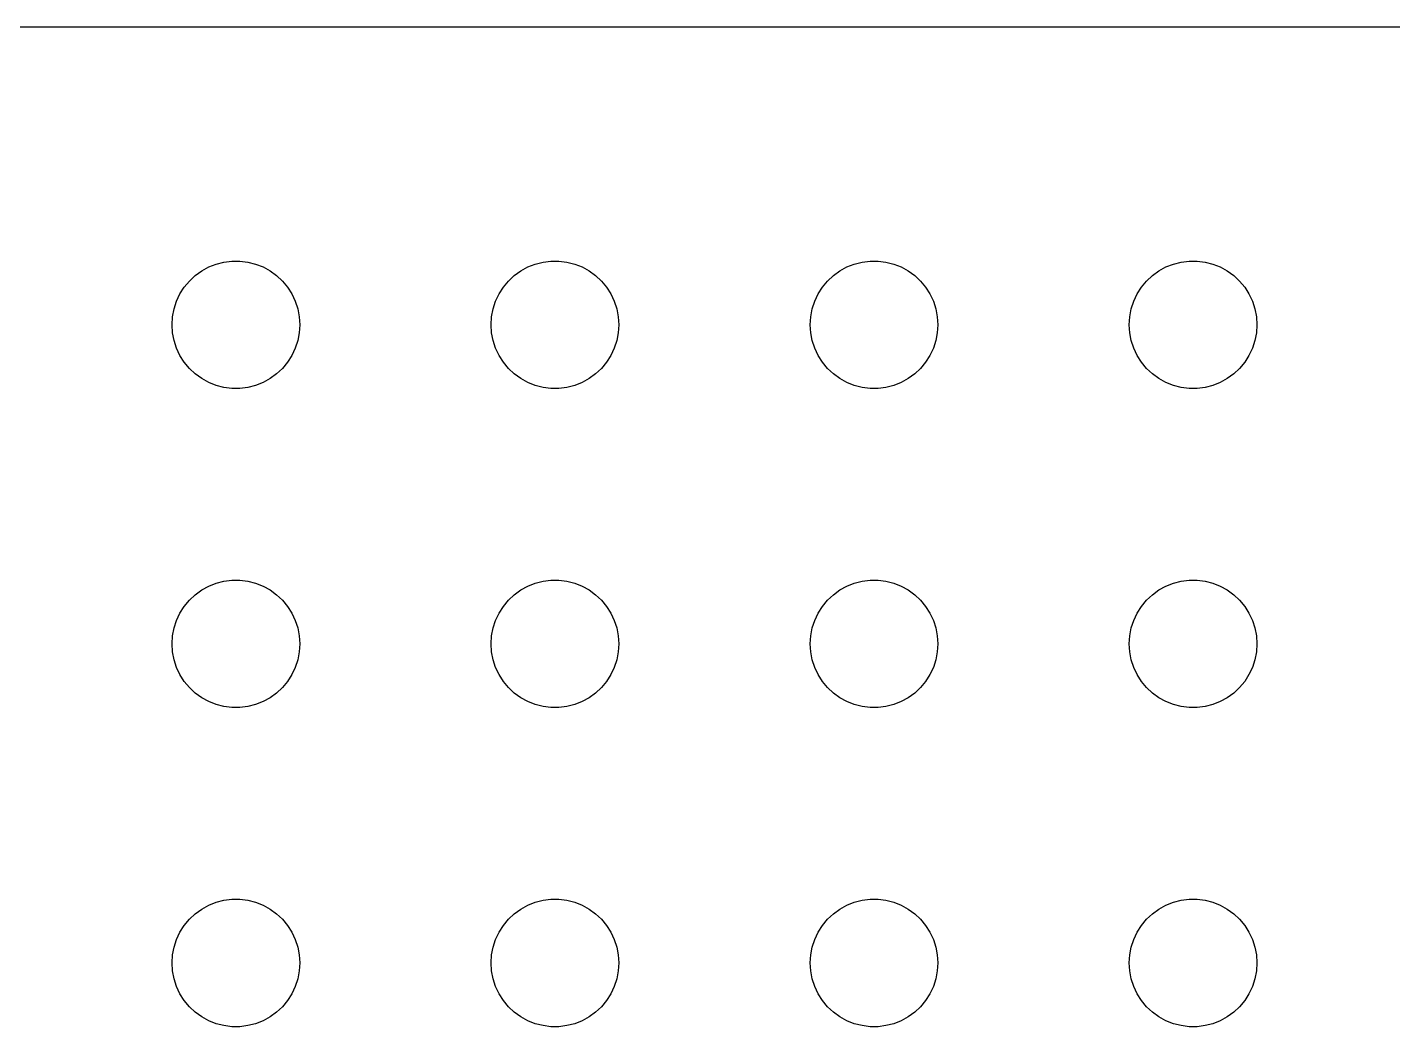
# Model space of a CAD drawing. Header units: metres. Extents: x -134 to 134, y 518 to 1078.
# Drawn here: x -102.4 to -70.31, y 712.5 to 735.99 of the extents above; entities that cross this region are included whole.
import ezdxf

# ---------------------------------------------------------------- set-up
doc = ezdxf.new("R2010")
doc.units = ezdxf.units.M

msp = doc.modelspace()

# ---------------------------------------------------------------- linework, layer by layer
for p, q in [((129.814, 735.99), (-129.814, 735.99)), ((-98.4561, 730.156), (-98.3037, 730.266)), ((-98.3037, 730.266), (-98.1387, 730.357)), ((-98.1387, 730.357), (-97.9635, 730.427)), ((-97.9635, 730.427), (-97.7811, 730.473)), ((-97.7811, 730.473), (-97.5942, 730.497)), ((-97.5942, 730.497), (-97.4058, 730.497)), ((-97.4058, 730.497), (-97.2189, 730.473)), ((-97.2189, 730.473), (-97.0365, 730.427)), ((-97.0365, 730.427), (-96.8613, 730.357)), ((-96.8613, 730.357), (-96.6963, 730.266)), ((-96.6963, 730.266), (-96.5439, 730.156)), ((-90.9561, 730.156), (-90.8037, 730.266)), ((-90.8037, 730.266), (-90.6387, 730.357)), ((-90.6387, 730.357), (-90.4635, 730.427)), ((-90.4635, 730.427), (-90.2811, 730.473)), ((-90.2811, 730.473), (-90.0942, 730.497)), ((-90.0942, 730.497), (-89.9058, 730.497)), ((-89.9058, 730.497), (-89.7189, 730.473)), ((-89.7189, 730.473), (-89.5365, 730.427)), ((-89.5365, 730.427), (-89.3613, 730.357)), ((-89.3613, 730.357), (-89.1963, 730.266)), ((-89.1963, 730.266), (-89.0439, 730.156)), ((-83.4561, 730.156), (-83.3037, 730.266)), ((-83.3037, 730.266), (-83.1387, 730.357)), ((-83.1387, 730.357), (-82.9635, 730.427)), ((-82.9635, 730.427), (-82.7811, 730.473)), ((-82.7811, 730.473), (-82.5942, 730.497)), ((-82.5942, 730.497), (-82.4058, 730.497)), ((-82.4058, 730.497), (-82.2189, 730.473)), ((-82.2189, 730.473), (-82.0365, 730.427)), ((-82.0365, 730.427), (-81.8613, 730.357)), ((-81.8613, 730.357), (-81.6963, 730.266)), ((-81.6963, 730.266), (-81.5439, 730.156)), ((-75.9561, 730.156), (-75.8037, 730.266)), ((-75.8037, 730.266), (-75.6387, 730.357)), ((-75.6387, 730.357), (-75.4635, 730.427)), ((-75.4635, 730.427), (-75.2811, 730.473)), ((-75.2811, 730.473), (-75.0942, 730.497)), ((-75.0942, 730.497), (-74.9058, 730.497)), ((-74.9058, 730.497), (-74.7189, 730.473)), ((-74.7189, 730.473), (-74.5365, 730.427)), ((-74.5365, 730.427), (-74.3613, 730.357)), ((-74.3613, 730.357), (-74.1963, 730.266)), ((-74.1963, 730.266), (-74.0439, 730.156)), ((-98.8145, 729.723), (-98.7135, 729.882)), ((-98.7135, 729.882), (-98.5934, 730.027)), ((-98.5934, 730.027), (-98.4561, 730.156)), ((-96.5439, 730.156), (-96.4065, 730.027)), ((-96.4065, 730.027), (-96.2865, 729.882)), ((-96.2865, 729.882), (-96.1855, 729.723)), ((-91.3145, 729.723), (-91.2135, 729.882)), ((-91.2135, 729.882), (-91.0934, 730.027)), ((-91.0934, 730.027), (-90.9561, 730.156)), ((-89.0439, 730.156), (-88.9065, 730.027)), ((-88.9065, 730.027), (-88.7865, 729.882)), ((-88.7865, 729.882), (-88.6855, 729.723)), ((-83.8145, 729.723), (-83.7135, 729.882)), ((-83.7135, 729.882), (-83.5934, 730.027)), ((-83.5934, 730.027), (-83.4561, 730.156)), ((-81.5439, 730.156), (-81.4065, 730.027)), ((-81.4065, 730.027), (-81.2865, 729.882)), ((-81.2865, 729.882), (-81.1855, 729.723)), ((-76.3145, 729.723), (-76.2135, 729.882)), ((-76.2135, 729.882), (-76.0934, 730.027)), ((-76.0934, 730.027), (-75.9561, 730.156)), ((-74.0439, 730.156), (-73.9065, 730.027)), ((-73.9065, 730.027), (-73.7865, 729.882)), ((-73.7865, 729.882), (-73.6855, 729.723)), ((-98.9529, 729.373), (-98.8947, 729.552)), ((-98.8947, 729.552), (-98.8145, 729.723)), ((-96.1855, 729.723), (-96.1053, 729.552)), ((-96.1053, 729.552), (-96.0471, 729.373)), ((-91.4529, 729.373), (-91.3947, 729.552)), ((-91.3947, 729.552), (-91.3145, 729.723)), ((-88.6855, 729.723), (-88.6053, 729.552)), ((-88.6053, 729.552), (-88.5471, 729.373)), ((-83.9529, 729.373), (-83.8947, 729.552)), ((-83.8947, 729.552), (-83.8145, 729.723)), ((-81.1855, 729.723), (-81.1053, 729.552)), ((-81.1053, 729.552), (-81.0471, 729.373)), ((-76.4529, 729.373), (-76.3947, 729.552)), ((-76.3947, 729.552), (-76.3145, 729.723)), ((-73.6855, 729.723), (-73.6053, 729.552)), ((-73.6053, 729.552), (-73.5471, 729.373)), ((-98.9882, 729.188), (-98.9529, 729.373)), ((-96.0471, 729.373), (-96.0118, 729.188)), ((-91.4882, 729.188), (-91.4529, 729.373)), ((-88.5471, 729.373), (-88.5118, 729.188)), ((-83.9882, 729.188), (-83.9529, 729.373)), ((-81.0471, 729.373), (-81.0118, 729.188)), ((-76.4882, 729.188), (-76.4529, 729.373)), ((-73.5471, 729.373), (-73.5118, 729.188)), ((-99, 729), (-98.9882, 729.188)), ((-98.9882, 728.812), (-99, 729)), ((-96.0118, 729.188), (-96, 729)), ((-96, 729), (-96.0118, 728.812)), ((-91.5, 729), (-91.4882, 729.188)), ((-91.4882, 728.812), (-91.5, 729)), ((-88.5118, 729.188), (-88.5, 729)), ((-88.5, 729), (-88.5118, 728.812)), ((-84, 729), (-83.9882, 729.188)), ((-83.9882, 728.812), (-84, 729)), ((-81.0118, 729.188), (-81, 729)), ((-81, 729), (-81.0118, 728.812)), ((-76.5, 729), (-76.4882, 729.188)), ((-76.4882, 728.812), (-76.5, 729)), ((-73.5118, 729.188), (-73.5, 729)), ((-73.5, 729), (-73.5118, 728.812)), ((-98.9529, 728.627), (-98.9882, 728.812)), ((-98.8947, 728.448), (-98.9529, 728.627)), ((-96.0471, 728.627), (-96.1053, 728.448)), ((-96.0118, 728.812), (-96.0471, 728.627)), ((-91.4529, 728.627), (-91.4882, 728.812)), ((-91.3947, 728.448), (-91.4529, 728.627)), ((-88.5471, 728.627), (-88.6053, 728.448)), ((-88.5118, 728.812), (-88.5471, 728.627)), ((-83.9529, 728.627), (-83.9882, 728.812)), ((-83.8947, 728.448), (-83.9529, 728.627)), ((-81.0471, 728.627), (-81.1053, 728.448)), ((-81.0118, 728.812), (-81.0471, 728.627)), ((-76.4529, 728.627), (-76.4882, 728.812)), ((-76.3947, 728.448), (-76.4529, 728.627)), ((-73.5471, 728.627), (-73.6053, 728.448)), ((-73.5118, 728.812), (-73.5471, 728.627)), ((-98.8145, 728.277), (-98.8947, 728.448)), ((-98.7135, 728.118), (-98.8145, 728.277)), ((-96.1855, 728.277), (-96.2865, 728.118)), ((-96.1053, 728.448), (-96.1855, 728.277)), ((-91.3145, 728.277), (-91.3947, 728.448)), ((-91.2135, 728.118), (-91.3145, 728.277)), ((-88.6855, 728.277), (-88.7865, 728.118)), ((-88.6053, 728.448), (-88.6855, 728.277)), ((-83.8145, 728.277), (-83.8947, 728.448)), ((-83.7135, 728.118), (-83.8145, 728.277)), ((-81.1855, 728.277), (-81.2865, 728.118)), ((-81.1053, 728.448), (-81.1855, 728.277)), ((-76.3145, 728.277), (-76.3947, 728.448)), ((-76.2135, 728.118), (-76.3145, 728.277)), ((-73.6855, 728.277), (-73.7865, 728.118)), ((-73.6053, 728.448), (-73.6855, 728.277)), ((-98.5934, 727.973), (-98.7135, 728.118)), ((-98.4561, 727.844), (-98.5934, 727.973)), ((-96.4065, 727.973), (-96.5439, 727.844)), ((-96.2865, 728.118), (-96.4065, 727.973)), ((-91.0934, 727.973), (-91.2135, 728.118)), ((-90.9561, 727.844), (-91.0934, 727.973)), ((-88.9065, 727.973), (-89.0439, 727.844)), ((-88.7865, 728.118), (-88.9065, 727.973)), ((-83.5934, 727.973), (-83.7135, 728.118)), ((-83.4561, 727.844), (-83.5934, 727.973)), ((-81.4065, 727.973), (-81.5439, 727.844)), ((-81.2865, 728.118), (-81.4065, 727.973)), ((-76.0934, 727.973), (-76.2135, 728.118)), ((-75.9561, 727.844), (-76.0934, 727.973)), ((-73.9065, 727.973), (-74.0439, 727.844)), ((-73.7865, 728.118), (-73.9065, 727.973)), ((-98.3037, 727.734), (-98.4561, 727.844)), ((-98.1387, 727.643), (-98.3037, 727.734)), ((-97.9635, 727.573), (-98.1387, 727.643)), ((-96.8613, 727.643), (-97.0365, 727.573)), ((-96.6963, 727.734), (-96.8613, 727.643)), ((-96.5439, 727.844), (-96.6963, 727.734)), ((-90.8037, 727.734), (-90.9561, 727.844)), ((-90.6387, 727.643), (-90.8037, 727.734)), ((-90.4635, 727.573), (-90.6387, 727.643)), ((-89.3613, 727.643), (-89.5365, 727.573)), ((-89.1963, 727.734), (-89.3613, 727.643)), ((-89.0439, 727.844), (-89.1963, 727.734)), ((-83.3037, 727.734), (-83.4561, 727.844)), ((-83.1387, 727.643), (-83.3037, 727.734)), ((-82.9635, 727.573), (-83.1387, 727.643)), ((-81.8613, 727.643), (-82.0365, 727.573)), ((-81.6963, 727.734), (-81.8613, 727.643)), ((-81.5439, 727.844), (-81.6963, 727.734)), ((-75.8037, 727.734), (-75.9561, 727.844)), ((-75.6387, 727.643), (-75.8037, 727.734)), ((-75.4635, 727.573), (-75.6387, 727.643)), ((-74.3613, 727.643), (-74.5365, 727.573)), ((-74.1963, 727.734), (-74.3613, 727.643)), ((-74.0439, 727.844), (-74.1963, 727.734)), ((-97.7811, 727.527), (-97.9635, 727.573)), ((-97.5942, 727.503), (-97.7811, 727.527)), ((-97.4058, 727.503), (-97.5942, 727.503)), ((-97.2189, 727.527), (-97.4058, 727.503)), ((-97.0365, 727.573), (-97.2189, 727.527)), ((-90.2811, 727.527), (-90.4635, 727.573)), ((-90.0942, 727.503), (-90.2811, 727.527)), ((-89.9058, 727.503), (-90.0942, 727.503)), ((-89.7189, 727.527), (-89.9058, 727.503)), ((-89.5365, 727.573), (-89.7189, 727.527)), ((-82.7811, 727.527), (-82.9635, 727.573)), ((-82.5942, 727.503), (-82.7811, 727.527)), ((-82.4058, 727.503), (-82.5942, 727.503)), ((-82.2189, 727.527), (-82.4058, 727.503)), ((-82.0365, 727.573), (-82.2189, 727.527)), ((-75.2811, 727.527), (-75.4635, 727.573)), ((-75.0942, 727.503), (-75.2811, 727.527)), ((-74.9058, 727.503), (-75.0942, 727.503)), ((-74.7189, 727.527), (-74.9058, 727.503)), ((-74.5365, 727.573), (-74.7189, 727.527)), ((-98.3037, 722.766), (-98.1387, 722.857)), ((-98.1387, 722.857), (-97.9635, 722.927)), ((-97.9635, 722.927), (-97.7811, 722.973)), ((-97.7811, 722.973), (-97.5942, 722.997)), ((-97.5942, 722.997), (-97.4058, 722.997)), ((-97.4058, 722.997), (-97.2189, 722.973)), ((-97.2189, 722.973), (-97.0365, 722.927)), ((-97.0365, 722.927), (-96.8613, 722.857)), ((-96.8613, 722.857), (-96.6963, 722.766)), ((-90.8037, 722.766), (-90.6387, 722.857)), ((-90.6387, 722.857), (-90.4635, 722.927)), ((-90.4635, 722.927), (-90.2811, 722.973)), ((-90.2811, 722.973), (-90.0942, 722.997)), ((-90.0942, 722.997), (-89.9058, 722.997)), ((-89.9058, 722.997), (-89.7189, 722.973)), ((-89.7189, 722.973), (-89.5365, 722.927)), ((-89.5365, 722.927), (-89.3613, 722.857)), ((-89.3613, 722.857), (-89.1963, 722.766)), ((-83.3037, 722.766), (-83.1387, 722.857)), ((-83.1387, 722.857), (-82.9635, 722.927)), ((-82.9635, 722.927), (-82.7811, 722.973)), ((-82.7811, 722.973), (-82.5942, 722.997)), ((-82.5942, 722.997), (-82.4058, 722.997)), ((-82.4058, 722.997), (-82.2189, 722.973)), ((-82.2189, 722.973), (-82.0365, 722.927)), ((-82.0365, 722.927), (-81.8613, 722.857)), ((-81.8613, 722.857), (-81.6963, 722.766)), ((-75.8037, 722.766), (-75.6387, 722.857)), ((-75.6387, 722.857), (-75.4635, 722.927)), ((-75.4635, 722.927), (-75.2811, 722.973)), ((-75.2811, 722.973), (-75.0942, 722.997)), ((-75.0942, 722.997), (-74.9058, 722.997)), ((-74.9058, 722.997), (-74.7189, 722.973)), ((-74.7189, 722.973), (-74.5365, 722.927)), ((-74.5365, 722.927), (-74.3613, 722.857)), ((-74.3613, 722.857), (-74.1963, 722.766)), ((-98.7135, 722.382), (-98.5934, 722.527)), ((-98.5934, 722.527), (-98.4561, 722.656)), ((-98.4561, 722.656), (-98.3037, 722.766)), ((-96.6963, 722.766), (-96.5439, 722.656)), ((-96.5439, 722.656), (-96.4065, 722.527)), ((-96.4065, 722.527), (-96.2865, 722.382)), ((-91.2135, 722.382), (-91.0934, 722.527)), ((-91.0934, 722.527), (-90.9561, 722.656)), ((-90.9561, 722.656), (-90.8037, 722.766)), ((-89.1963, 722.766), (-89.0439, 722.656)), ((-89.0439, 722.656), (-88.9065, 722.527)), ((-88.9065, 722.527), (-88.7865, 722.382)), ((-83.7135, 722.382), (-83.5934, 722.527)), ((-83.5934, 722.527), (-83.4561, 722.656)), ((-83.4561, 722.656), (-83.3037, 722.766)), ((-81.6963, 722.766), (-81.5439, 722.656)), ((-81.5439, 722.656), (-81.4065, 722.527)), ((-81.4065, 722.527), (-81.2865, 722.382)), ((-76.2135, 722.382), (-76.0934, 722.527)), ((-76.0934, 722.527), (-75.9561, 722.656)), ((-75.9561, 722.656), (-75.8037, 722.766)), ((-74.1963, 722.766), (-74.0439, 722.656)), ((-74.0439, 722.656), (-73.9065, 722.527)), ((-73.9065, 722.527), (-73.7865, 722.382)), ((-98.8947, 722.052), (-98.8145, 722.223)), ((-98.8145, 722.223), (-98.7135, 722.382)), ((-96.2865, 722.382), (-96.1855, 722.223)), ((-96.1855, 722.223), (-96.1053, 722.052)), ((-91.3947, 722.052), (-91.3145, 722.223)), ((-91.3145, 722.223), (-91.2135, 722.382)), ((-88.7865, 722.382), (-88.6855, 722.223)), ((-88.6855, 722.223), (-88.6053, 722.052)), ((-83.8947, 722.052), (-83.8145, 722.223)), ((-83.8145, 722.223), (-83.7135, 722.382)), ((-81.2865, 722.382), (-81.1855, 722.223)), ((-81.1855, 722.223), (-81.1053, 722.052)), ((-76.3947, 722.052), (-76.3145, 722.223)), ((-76.3145, 722.223), (-76.2135, 722.382)), ((-73.7865, 722.382), (-73.6855, 722.223)), ((-73.6855, 722.223), (-73.6053, 722.052)), ((-98.9882, 721.688), (-98.9529, 721.873)), ((-98.9529, 721.873), (-98.8947, 722.052)), ((-96.1053, 722.052), (-96.0471, 721.873)), ((-96.0471, 721.873), (-96.0118, 721.688)), ((-91.4882, 721.688), (-91.4529, 721.873)), ((-91.4529, 721.873), (-91.3947, 722.052)), ((-88.6053, 722.052), (-88.5471, 721.873)), ((-88.5471, 721.873), (-88.5118, 721.688)), ((-83.9882, 721.688), (-83.9529, 721.873)), ((-83.9529, 721.873), (-83.8947, 722.052)), ((-81.1053, 722.052), (-81.0471, 721.873)), ((-81.0471, 721.873), (-81.0118, 721.688)), ((-76.4882, 721.688), (-76.4529, 721.873)), ((-76.4529, 721.873), (-76.3947, 722.052)), ((-73.6053, 722.052), (-73.5471, 721.873)), ((-73.5471, 721.873), (-73.5118, 721.688)), ((-99, 721.5), (-98.9882, 721.688)), ((-96.0118, 721.688), (-96, 721.5)), ((-91.5, 721.5), (-91.4882, 721.688)), ((-88.5118, 721.688), (-88.5, 721.5)), ((-84, 721.5), (-83.9882, 721.688)), ((-81.0118, 721.688), (-81, 721.5)), ((-76.5, 721.5), (-76.4882, 721.688)), ((-73.5118, 721.688), (-73.5, 721.5)), ((-98.9882, 721.312), (-99, 721.5)), ((-98.9529, 721.127), (-98.9882, 721.312)), ((-96.0118, 721.312), (-96.0471, 721.127)), ((-96, 721.5), (-96.0118, 721.312)), ((-91.4882, 721.312), (-91.5, 721.5)), ((-91.4529, 721.127), (-91.4882, 721.312)), ((-88.5118, 721.312), (-88.5471, 721.127)), ((-88.5, 721.5), (-88.5118, 721.312)), ((-83.9882, 721.312), (-84, 721.5)), ((-83.9529, 721.127), (-83.9882, 721.312)), ((-81.0118, 721.312), (-81.0471, 721.127)), ((-81, 721.5), (-81.0118, 721.312)), ((-76.4882, 721.312), (-76.5, 721.5)), ((-76.4529, 721.127), (-76.4882, 721.312)), ((-73.5118, 721.312), (-73.5471, 721.127)), ((-73.5, 721.5), (-73.5118, 721.312)), ((-98.8947, 720.948), (-98.9529, 721.127)), ((-98.8145, 720.777), (-98.8947, 720.948)), ((-96.1053, 720.948), (-96.1855, 720.777)), ((-96.0471, 721.127), (-96.1053, 720.948)), ((-91.3947, 720.948), (-91.4529, 721.127)), ((-91.3145, 720.777), (-91.3947, 720.948)), ((-88.6053, 720.948), (-88.6855, 720.777)), ((-88.5471, 721.127), (-88.6053, 720.948)), ((-83.8947, 720.948), (-83.9529, 721.127)), ((-83.8145, 720.777), (-83.8947, 720.948)), ((-81.1053, 720.948), (-81.1855, 720.777)), ((-81.0471, 721.127), (-81.1053, 720.948)), ((-76.3947, 720.948), (-76.4529, 721.127)), ((-76.3145, 720.777), (-76.3947, 720.948)), ((-73.6053, 720.948), (-73.6855, 720.777)), ((-73.5471, 721.127), (-73.6053, 720.948)), ((-98.7135, 720.618), (-98.8145, 720.777)), ((-98.5934, 720.473), (-98.7135, 720.618)), ((-96.2865, 720.618), (-96.4065, 720.473)), ((-96.1855, 720.777), (-96.2865, 720.618)), ((-91.2135, 720.618), (-91.3145, 720.777)), ((-91.0934, 720.473), (-91.2135, 720.618)), ((-88.7865, 720.618), (-88.9065, 720.473)), ((-88.6855, 720.777), (-88.7865, 720.618)), ((-83.7135, 720.618), (-83.8145, 720.777)), ((-83.5934, 720.473), (-83.7135, 720.618)), ((-81.2865, 720.618), (-81.4065, 720.473)), ((-81.1855, 720.777), (-81.2865, 720.618)), ((-76.2135, 720.618), (-76.3145, 720.777)), ((-76.0934, 720.473), (-76.2135, 720.618)), ((-73.7865, 720.618), (-73.9065, 720.473)), ((-73.6855, 720.777), (-73.7865, 720.618)), ((-98.4561, 720.344), (-98.5934, 720.473)), ((-98.3037, 720.234), (-98.4561, 720.344)), ((-96.5439, 720.344), (-96.6963, 720.234)), ((-96.4065, 720.473), (-96.5439, 720.344)), ((-90.9561, 720.344), (-91.0934, 720.473)), ((-90.8037, 720.234), (-90.9561, 720.344)), ((-89.0439, 720.344), (-89.1963, 720.234)), ((-88.9065, 720.473), (-89.0439, 720.344)), ((-83.4561, 720.344), (-83.5934, 720.473)), ((-83.3037, 720.234), (-83.4561, 720.344)), ((-81.5439, 720.344), (-81.6963, 720.234)), ((-81.4065, 720.473), (-81.5439, 720.344)), ((-75.9561, 720.344), (-76.0934, 720.473)), ((-75.8037, 720.234), (-75.9561, 720.344)), ((-74.0439, 720.344), (-74.1963, 720.234)), ((-73.9065, 720.473), (-74.0439, 720.344)), ((-98.1387, 720.143), (-98.3037, 720.234)), ((-97.9635, 720.073), (-98.1387, 720.143)), ((-97.7811, 720.027), (-97.9635, 720.073)), ((-97.5942, 720.003), (-97.7811, 720.027)), ((-97.4058, 720.003), (-97.5942, 720.003)), ((-97.2189, 720.027), (-97.4058, 720.003)), ((-97.0365, 720.073), (-97.2189, 720.027)), ((-96.8613, 720.143), (-97.0365, 720.073)), ((-96.6963, 720.234), (-96.8613, 720.143)), ((-90.6387, 720.143), (-90.8037, 720.234)), ((-90.4635, 720.073), (-90.6387, 720.143)), ((-90.2811, 720.027), (-90.4635, 720.073)), ((-90.0942, 720.003), (-90.2811, 720.027)), ((-89.9058, 720.003), (-90.0942, 720.003)), ((-89.7189, 720.027), (-89.9058, 720.003)), ((-89.5365, 720.073), (-89.7189, 720.027)), ((-89.3613, 720.143), (-89.5365, 720.073)), ((-89.1963, 720.234), (-89.3613, 720.143)), ((-83.1387, 720.143), (-83.3037, 720.234)), ((-82.9635, 720.073), (-83.1387, 720.143)), ((-82.7811, 720.027), (-82.9635, 720.073)), ((-82.5942, 720.003), (-82.7811, 720.027)), ((-82.4058, 720.003), (-82.5942, 720.003)), ((-82.2189, 720.027), (-82.4058, 720.003)), ((-82.0365, 720.073), (-82.2189, 720.027)), ((-81.8613, 720.143), (-82.0365, 720.073)), ((-81.6963, 720.234), (-81.8613, 720.143)), ((-75.6387, 720.143), (-75.8037, 720.234)), ((-75.4635, 720.073), (-75.6387, 720.143)), ((-75.2811, 720.027), (-75.4635, 720.073)), ((-75.0942, 720.003), (-75.2811, 720.027)), ((-74.9058, 720.003), (-75.0942, 720.003)), ((-74.7189, 720.027), (-74.9058, 720.003)), ((-74.5365, 720.073), (-74.7189, 720.027)), ((-74.3613, 720.143), (-74.5365, 720.073)), ((-74.1963, 720.234), (-74.3613, 720.143)), ((-98.1387, 715.357), (-97.9635, 715.427)), ((-97.9635, 715.427), (-97.7811, 715.473)), ((-97.7811, 715.473), (-97.5942, 715.497)), ((-97.5942, 715.497), (-97.4058, 715.497)), ((-97.4058, 715.497), (-97.2189, 715.473)), ((-97.2189, 715.473), (-97.0365, 715.427)), ((-97.0365, 715.427), (-96.8613, 715.357)), ((-90.6387, 715.357), (-90.4635, 715.427)), ((-90.4635, 715.427), (-90.2811, 715.473)), ((-90.2811, 715.473), (-90.0942, 715.497)), ((-90.0942, 715.497), (-89.9058, 715.497)), ((-89.9058, 715.497), (-89.7189, 715.473)), ((-89.7189, 715.473), (-89.5365, 715.427)), ((-89.5365, 715.427), (-89.3613, 715.357)), ((-83.1387, 715.357), (-82.9635, 715.427)), ((-82.9635, 715.427), (-82.7811, 715.473)), ((-82.7811, 715.473), (-82.5942, 715.497)), ((-82.5942, 715.497), (-82.4058, 715.497)), ((-82.4058, 715.497), (-82.2189, 715.473)), ((-82.2189, 715.473), (-82.0365, 715.427)), ((-82.0365, 715.427), (-81.8613, 715.357)), ((-75.6387, 715.357), (-75.4635, 715.427)), ((-75.4635, 715.427), (-75.2811, 715.473)), ((-75.2811, 715.473), (-75.0942, 715.497)), ((-75.0942, 715.497), (-74.9058, 715.497)), ((-74.9058, 715.497), (-74.7189, 715.473)), ((-74.7189, 715.473), (-74.5365, 715.427)), ((-74.5365, 715.427), (-74.3613, 715.357)), ((-98.5934, 715.027), (-98.4561, 715.156)), ((-98.4561, 715.156), (-98.3037, 715.266)), ((-98.3037, 715.266), (-98.1387, 715.357)), ((-96.8613, 715.357), (-96.6963, 715.266)), ((-96.6963, 715.266), (-96.5439, 715.156)), ((-96.5439, 715.156), (-96.4065, 715.027)), ((-91.0934, 715.027), (-90.9561, 715.156)), ((-90.9561, 715.156), (-90.8037, 715.266)), ((-90.8037, 715.266), (-90.6387, 715.357)), ((-89.3613, 715.357), (-89.1963, 715.266)), ((-89.1963, 715.266), (-89.0439, 715.156)), ((-89.0439, 715.156), (-88.9065, 715.027)), ((-83.5934, 715.027), (-83.4561, 715.156)), ((-83.4561, 715.156), (-83.3037, 715.266)), ((-83.3037, 715.266), (-83.1387, 715.357)), ((-81.8613, 715.357), (-81.6963, 715.266)), ((-81.6963, 715.266), (-81.5439, 715.156)), ((-81.5439, 715.156), (-81.4065, 715.027)), ((-76.0934, 715.027), (-75.9561, 715.156)), ((-75.9561, 715.156), (-75.8037, 715.266)), ((-75.8037, 715.266), (-75.6387, 715.357)), ((-74.3613, 715.357), (-74.1963, 715.266)), ((-74.1963, 715.266), (-74.0439, 715.156)), ((-74.0439, 715.156), (-73.9065, 715.027)), ((-98.8145, 714.723), (-98.7135, 714.882)), ((-98.7135, 714.882), (-98.5934, 715.027)), ((-96.4065, 715.027), (-96.2865, 714.882)), ((-96.2865, 714.882), (-96.1855, 714.723)), ((-91.3145, 714.723), (-91.2135, 714.882)), ((-91.2135, 714.882), (-91.0934, 715.027)), ((-88.9065, 715.027), (-88.7865, 714.882)), ((-88.7865, 714.882), (-88.6855, 714.723)), ((-83.8145, 714.723), (-83.7135, 714.882)), ((-83.7135, 714.882), (-83.5934, 715.027)), ((-81.4065, 715.027), (-81.2865, 714.882)), ((-81.2865, 714.882), (-81.1855, 714.723)), ((-76.3145, 714.723), (-76.2135, 714.882)), ((-76.2135, 714.882), (-76.0934, 715.027)), ((-73.9065, 715.027), (-73.7865, 714.882)), ((-73.7865, 714.882), (-73.6855, 714.723)), ((-98.9529, 714.373), (-98.8947, 714.552)), ((-98.8947, 714.552), (-98.8145, 714.723)), ((-96.1855, 714.723), (-96.1053, 714.552)), ((-96.1053, 714.552), (-96.0471, 714.373)), ((-91.4529, 714.373), (-91.3947, 714.552)), ((-91.3947, 714.552), (-91.3145, 714.723)), ((-88.6855, 714.723), (-88.6053, 714.552)), ((-88.6053, 714.552), (-88.5471, 714.373)), ((-83.9529, 714.373), (-83.8947, 714.552)), ((-83.8947, 714.552), (-83.8145, 714.723)), ((-81.1855, 714.723), (-81.1053, 714.552)), ((-81.1053, 714.552), (-81.0471, 714.373)), ((-76.4529, 714.373), (-76.3947, 714.552)), ((-76.3947, 714.552), (-76.3145, 714.723)), ((-73.6855, 714.723), (-73.6053, 714.552)), ((-73.6053, 714.552), (-73.5471, 714.373)), ((-99, 714), (-98.9882, 714.188)), ((-98.9882, 714.188), (-98.9529, 714.373)), ((-96.0471, 714.373), (-96.0118, 714.188)), ((-96.0118, 714.188), (-96, 714)), ((-91.5, 714), (-91.4882, 714.188)), ((-91.4882, 714.188), (-91.4529, 714.373)), ((-88.5471, 714.373), (-88.5118, 714.188)), ((-88.5118, 714.188), (-88.5, 714)), ((-84, 714), (-83.9882, 714.188)), ((-83.9882, 714.188), (-83.9529, 714.373)), ((-81.0471, 714.373), (-81.0118, 714.188)), ((-81.0118, 714.188), (-81, 714)), ((-76.5, 714), (-76.4882, 714.188)), ((-76.4882, 714.188), (-76.4529, 714.373)), ((-73.5471, 714.373), (-73.5118, 714.188)), ((-73.5118, 714.188), (-73.5, 714)), ((-98.9882, 713.812), (-99, 714)), ((-96, 714), (-96.0118, 713.812)), ((-91.4882, 713.812), (-91.5, 714)), ((-88.5, 714), (-88.5118, 713.812)), ((-83.9882, 713.812), (-84, 714)), ((-81, 714), (-81.0118, 713.812)), ((-76.4882, 713.812), (-76.5, 714)), ((-73.5, 714), (-73.5118, 713.812)), ((-98.9529, 713.627), (-98.9882, 713.812)), ((-98.8947, 713.448), (-98.9529, 713.627)), ((-96.0471, 713.627), (-96.1053, 713.448)), ((-96.0118, 713.812), (-96.0471, 713.627)), ((-91.4529, 713.627), (-91.4882, 713.812)), ((-91.3947, 713.448), (-91.4529, 713.627)), ((-88.5471, 713.627), (-88.6053, 713.448)), ((-88.5118, 713.812), (-88.5471, 713.627)), ((-83.9529, 713.627), (-83.9882, 713.812)), ((-83.8947, 713.448), (-83.9529, 713.627)), ((-81.0471, 713.627), (-81.1053, 713.448)), ((-81.0118, 713.812), (-81.0471, 713.627)), ((-76.4529, 713.627), (-76.4882, 713.812)), ((-76.3947, 713.448), (-76.4529, 713.627)), ((-73.5471, 713.627), (-73.6053, 713.448)), ((-73.5118, 713.812), (-73.5471, 713.627)), ((-98.8145, 713.277), (-98.8947, 713.448)), ((-98.7135, 713.118), (-98.8145, 713.277)), ((-96.1855, 713.277), (-96.2865, 713.118)), ((-96.1053, 713.448), (-96.1855, 713.277)), ((-91.3145, 713.277), (-91.3947, 713.448)), ((-91.2135, 713.118), (-91.3145, 713.277)), ((-88.6855, 713.277), (-88.7865, 713.118)), ((-88.6053, 713.448), (-88.6855, 713.277)), ((-83.8145, 713.277), (-83.8947, 713.448)), ((-83.7135, 713.118), (-83.8145, 713.277)), ((-81.1855, 713.277), (-81.2865, 713.118)), ((-81.1053, 713.448), (-81.1855, 713.277)), ((-76.3145, 713.277), (-76.3947, 713.448)), ((-76.2135, 713.118), (-76.3145, 713.277)), ((-73.6855, 713.277), (-73.7865, 713.118)), ((-73.6053, 713.448), (-73.6855, 713.277)), ((-98.5934, 712.973), (-98.7135, 713.118)), ((-98.4561, 712.844), (-98.5934, 712.973)), ((-96.4065, 712.973), (-96.5439, 712.844)), ((-96.2865, 713.118), (-96.4065, 712.973)), ((-91.0934, 712.973), (-91.2135, 713.118)), ((-90.9561, 712.844), (-91.0934, 712.973)), ((-88.9065, 712.973), (-89.0439, 712.844)), ((-88.7865, 713.118), (-88.9065, 712.973)), ((-83.5934, 712.973), (-83.7135, 713.118)), ((-83.4561, 712.844), (-83.5934, 712.973)), ((-81.4065, 712.973), (-81.5439, 712.844)), ((-81.2865, 713.118), (-81.4065, 712.973)), ((-76.0934, 712.973), (-76.2135, 713.118)), ((-75.9561, 712.844), (-76.0934, 712.973)), ((-73.9065, 712.973), (-74.0439, 712.844)), ((-73.7865, 713.118), (-73.9065, 712.973)), ((-98.3037, 712.734), (-98.4561, 712.844)), ((-98.1387, 712.643), (-98.3037, 712.734)), ((-97.9635, 712.573), (-98.1387, 712.643)), ((-97.7811, 712.527), (-97.9635, 712.573)), ((-97.0365, 712.573), (-97.2189, 712.527)), ((-96.8613, 712.643), (-97.0365, 712.573)), ((-96.6963, 712.734), (-96.8613, 712.643)), ((-96.5439, 712.844), (-96.6963, 712.734)), ((-90.8037, 712.734), (-90.9561, 712.844)), ((-90.6387, 712.643), (-90.8037, 712.734)), ((-90.4635, 712.573), (-90.6387, 712.643)), ((-90.2811, 712.527), (-90.4635, 712.573)), ((-89.5365, 712.573), (-89.7189, 712.527)), ((-89.3613, 712.643), (-89.5365, 712.573)), ((-89.1963, 712.734), (-89.3613, 712.643)), ((-89.0439, 712.844), (-89.1963, 712.734)), ((-83.3037, 712.734), (-83.4561, 712.844)), ((-83.1387, 712.643), (-83.3037, 712.734)), ((-82.9635, 712.573), (-83.1387, 712.643)), ((-82.7811, 712.527), (-82.9635, 712.573)), ((-82.0365, 712.573), (-82.2189, 712.527)), ((-81.8613, 712.643), (-82.0365, 712.573)), ((-81.6963, 712.734), (-81.8613, 712.643)), ((-81.5439, 712.844), (-81.6963, 712.734)), ((-75.8037, 712.734), (-75.9561, 712.844)), ((-75.6387, 712.643), (-75.8037, 712.734)), ((-75.4635, 712.573), (-75.6387, 712.643)), ((-75.2811, 712.527), (-75.4635, 712.573)), ((-74.5365, 712.573), (-74.7189, 712.527)), ((-74.3613, 712.643), (-74.5365, 712.573)), ((-74.1963, 712.734), (-74.3613, 712.643)), ((-74.0439, 712.844), (-74.1963, 712.734)), ((-97.5942, 712.503), (-97.7811, 712.527)), ((-97.4058, 712.503), (-97.5942, 712.503)), ((-97.2189, 712.527), (-97.4058, 712.503)), ((-90.0942, 712.503), (-90.2811, 712.527)), ((-89.9058, 712.503), (-90.0942, 712.503)), ((-89.7189, 712.527), (-89.9058, 712.503)), ((-82.5942, 712.503), (-82.7811, 712.527)), ((-82.4058, 712.503), (-82.5942, 712.503)), ((-82.2189, 712.527), (-82.4058, 712.503)), ((-75.0942, 712.503), (-75.2811, 712.527)), ((-74.9058, 712.503), (-75.0942, 712.503)), ((-74.7189, 712.527), (-74.9058, 712.503))]:
    msp.add_line(p, q)

doc.saveas('drawing.dxf')
